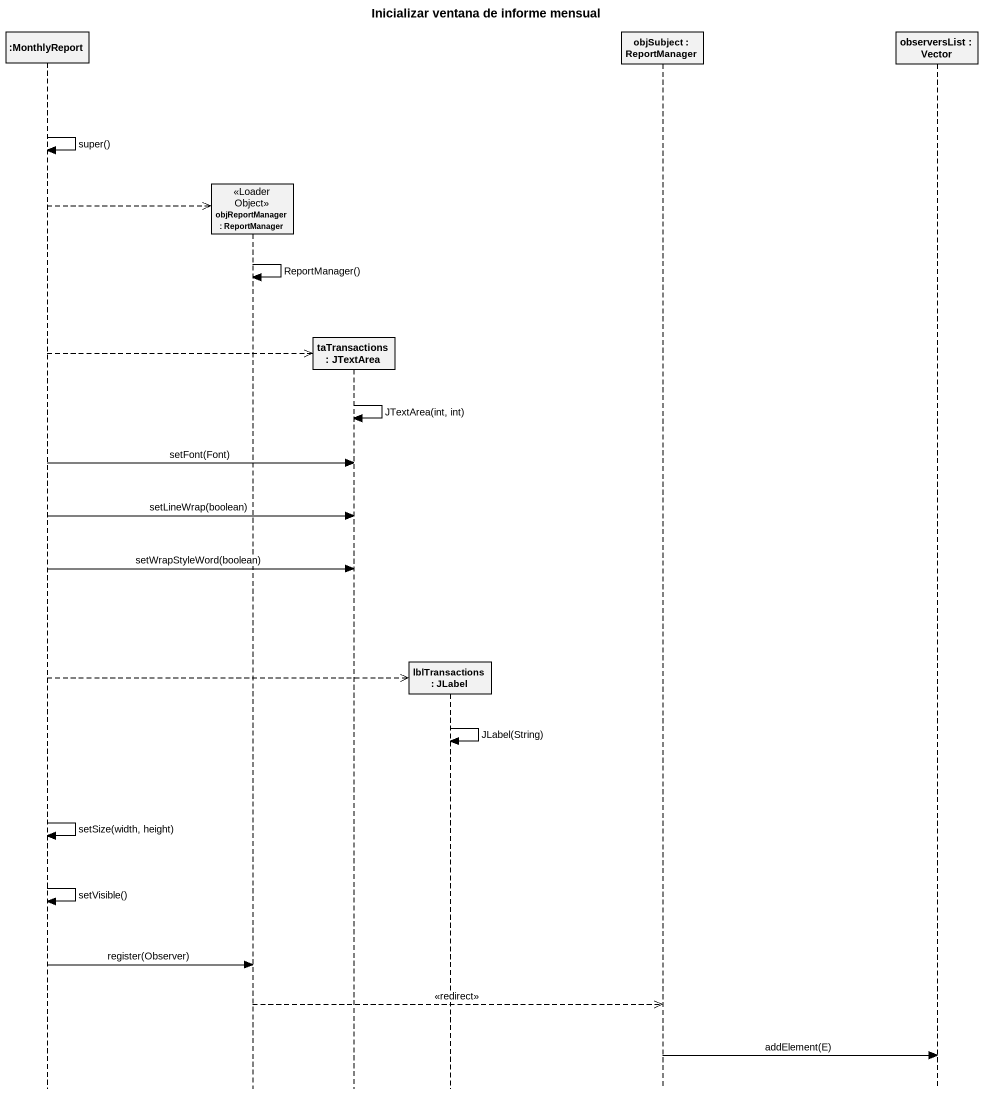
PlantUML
@startuml
title Inicializar ventana de informe mensual
hide footbox
participant ":MonthlyReport" as MonthlyReport
participant "objReportManager : ReportManager" as objReportManager <<Loader Object>>
participant "taTransactions : JTextArea" as taTransactions
participant "lblTransactions : JLabel" as lblTransactions
participant "objSubject : ReportManager" as objSubject
participant "observersList : Vector" as observersList

MonthlyReport -> MonthlyReport : super()
MonthlyReport -->> objReportManager **
objReportManager -> objReportManager : ReportManager()
MonthlyReport -->> taTransactions **
taTransactions -> taTransactions : JTextArea(int, int)
MonthlyReport -> taTransactions : setFont(Font)
MonthlyReport -> taTransactions : setLineWrap(boolean)
MonthlyReport -> taTransactions : setWrapStyleWord(boolean)
MonthlyReport -->> lblTransactions **
lblTransactions -> lblTransactions : JLabel(String)
MonthlyReport -> MonthlyReport : setSize(width, height)
MonthlyReport -> MonthlyReport : setVisible()
MonthlyReport -> objReportManager : register(Observer)
objReportManager -->> objSubject : <<redirect>>
objSubject -> observersList : addElement(E)
@enduml
